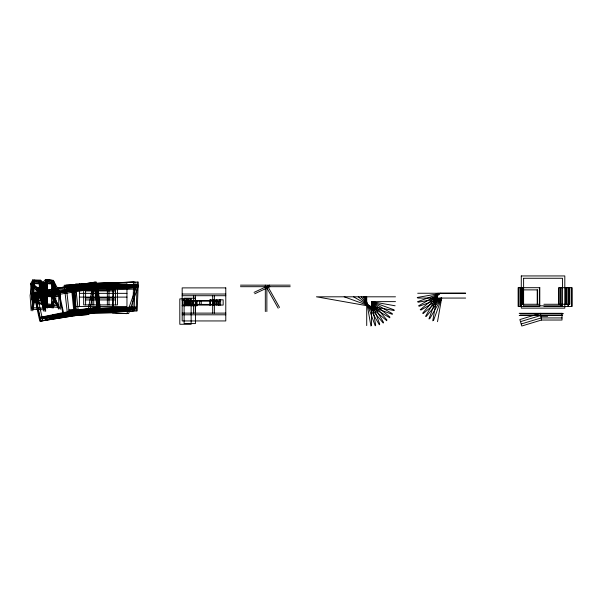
<?xml version="1.0" encoding="UTF-8"?>
<svg xmlns="http://www.w3.org/2000/svg" width="602" height="602" viewBox="0 0 602 602"><rect width="100%" height="100%" fill="white"/><g stroke="black" fill="none" stroke-linecap="round" stroke-linejoin="round"><path stroke-width="0.9" d="M558.852 304.266L558.852 287.688L571.9 287.688L571.9 306.463L543.907 306.463M560.831 306.463L560.831 287.688M568.213 306.463L568.213 287.688M569.68 304.266L569.68 287.688M569.703 287.688L569.703 304.266L543.907 304.266M113.041 284.061L112.296 312.905L126.849 313.65L136.842 285.288L113.041 284.061L73.467 285.453L76.266 314.169M113.116 312.792L113.861 283.948L138.618 285.228L128.617 313.589L113.116 312.792L75.438 314.116L72.639 285.401L113.861 283.948M132.756 310.978L133.652 282.112L94.845 283.422L66.085 285.22L69.32 313.935L97.742 312.16L94.845 283.422M136.135 310.978L137.248 282.112M44.954 292.564L45.481 279.945L53.375 280.494L60.328 293.603L60.35 309.262L53.661 296.583L53.375 280.366L45.474 279.569L40.763 285.039L44.962 291.428L52.863 292.256L55.64 286.575L53.375 280.366M45.511 308.164L46.023 296.049L53.661 296.583M47.076 280.412L46.565 292.64L47.129 308.239L47.618 296.515L47.076 280.412L51.945 280.743L58.718 293.528L58.748 309.18L52.231 296.839L51.945 280.743M31.65 299.63L30.604 283.738L32.779 279.885L33.72 295.928L31.169 310.767L30.1 295.424L32.779 279.885L40.537 280.201L45.632 284.34L44.796 288.268L45.677 311.437L41.29 296.237L33.72 295.928L31.65 299.63L37.422 303.694L45.361 304.025L46.158 300.24L45.474 279.569M35.262 296.425L32.786 310.82L31.718 295.469L34.314 280.382L39.055 280.577L43.517 296.003L44.066 311.392L39.8 296.62L39.07 280.246L44.021 284.279L44.548 300.18L43.78 303.852L38.882 303.649L33.268 299.691L32.222 283.798L34.329 280.058L35.262 296.425L39.8 296.62M432.77 320.821L437.631 293.249M437.519 321.664L441.672 298.065L418.081 302.227M43.78 303.852L43.209 288.095L44.021 284.279M428.955 318.932L438.301 293.249M433.485 320.58L441.672 298.065L419.165 306.26M51.637 307.517L51.328 291.932L54.029 286.409L51.825 280.382L46.964 279.885L42.388 285.205L43.133 301.075L47.024 307.02L51.637 307.517L54.225 302.249L54.029 286.409M45.127 296.056L40.537 280.201L41.508 300.902L45.519 307.028L53.172 307.848L55.835 302.422L55.64 286.575M33.268 299.691L35.277 296.101M425.524 316.404L438.896 293.249M429.7 318.812L441.672 298.065L420.926 310.045M422.581 313.318L439.43 293.249M426.276 316.419L441.672 298.065L423.326 313.469M41.508 300.902L46.008 295.68L53.661 296.485L55.835 302.422M43.133 301.075L47.498 296.003L46.964 279.885M420.226 309.774L439.919 293.249M418.518 305.869L440.386 293.249M254.067 292.376L269.515 285.152M254.714 293.768L269.854 286.695M417.517 301.73L440.83 293.249M520.489 321.634L540.784 315.471M521.204 323.989L541.153 317.931L562.005 317.931M541.469 320.031L521.814 326.006L519.857 319.572L540.468 313.311L541.469 320.031L562.005 320.031L562.005 313.311M57.386 288.132L34.69 292.813L40.996 320.979L63.594 316.313L98.961 310.677L96.192 281.947L57.386 288.132L63.594 316.313M58.123 288.065L36.511 292.527L42.817 320.685L64.324 316.246L58.123 288.065L95.154 282.165L97.915 310.895M37.008 294.747L58.612 290.292L95.372 284.43L74.573 288.764L34.841 295.183L52.743 293.874L92.369 287.575L71.608 289.329M417.246 297.478L441.251 293.249L465.632 293.212M72.285 286.853L33.607 293.016L39.807 321.19L75.19 315.553L88.983 314.394L94.574 284.972L72.285 286.853L75.19 315.553M74.287 315.764L71.382 287.056L92.813 285.25L87.222 314.673L74.287 315.764L40.552 321.137L34.352 292.956M94.552 287.478L99.345 286.815M64.564 291.88L69.358 291.217M48.928 294.152L53.721 293.49M81.112 290.299L85.905 289.645M93.46 288.952L98.254 288.298M115.11 287.357L119.903 286.695M63.413 313.552L68.207 312.897M72.917 312.325L77.711 311.663M46.933 316.9L51.727 316.246M89.201 311.219L93.995 310.564M98.292 310.098L103.085 309.436M112.514 311.543L117.307 310.88M76.988 287.365L84.972 286.597M96.132 287.146L101.384 286.65M47.814 292.519L55.79 291.759M80.533 309.827L85.785 309.33M81.94 309.774L87.192 309.277M104.304 309.631L109.556 309.127M52.75 314.763L58.003 314.259M54.157 314.711L59.41 314.206M94.401 283.399L64.211 285.288L67.447 314.003L97.298 312.129L134.141 310.888L135.036 282.022L94.401 283.399L97.298 312.129M240.461 285.152L290.187 285.152M240.461 286.695L290.187 286.695M85.604 289.043L115.486 289.043M522.814 289.886L537.601 289.886L537.601 304.266M85.604 290.969L115.486 290.969M417.72 293.249L465.632 293.249M79.419 293.347L126.962 293.347M182.173 294.024L225.78 294.024M182.173 295.71L225.78 295.71M395.491 296.809L316.449 296.809L394.287 310.534M79.419 297.11L126.962 297.11M85.604 298.013L115.486 298.013M417.72 298.065L465.632 298.065M85.604 299.931L115.486 299.931M182.097 300.496L216.961 300.496L216.961 304.394L187.598 304.394L187.598 300.496M184.528 301.181L220.136 301.181M395.491 301.625L371.532 301.625L371.532 325.584M520.339 304.266L539.287 304.266M182.097 305.756L197.095 305.756L197.095 300.496M182.173 313.115L225.78 313.115M519.217 313.311L562.291 313.311M520.136 313.687L563.464 313.687M182.173 314.801L225.78 314.801M520.136 315.094L562.223 315.094M519.217 315.471L562.291 315.471M540.912 316.313L547.632 316.313M114.779 285.137L120.438 285.28M88.366 286.469L94.017 286.62M120.362 307.705L126.014 307.855M91.775 309.059L97.434 309.202M32.222 283.798L38.076 287.884L43.209 288.095M30.604 283.738L36.617 287.937L44.796 288.268M33.72 295.928L41.29 296.237L46.158 300.24M111.596 285.137L114.944 285.28M82.632 286.469L85.973 286.62M117.24 307.705L120.581 307.855M86.53 309.059L89.871 309.202M127.639 311.415L112.356 310.624L76.048 311.904L89.299 312.731L137.188 310.888L138.302 282.022L96.93 283.399L99.676 312.129M47.618 296.515L52.231 296.839M42.388 285.205L46.467 291.421L51.328 291.932M47.498 296.003L52.118 296.485L54.225 302.249M395.13 305.786L371.532 301.625L375.693 325.215M394.047 309.819L371.532 301.625L379.727 324.139M344.201 296.809L392.399 314.349M392.278 313.604L371.532 301.625L383.512 322.371M353.547 296.809L389.87 317.781M39.815 296.289L44.548 300.18M389.885 317.028L371.532 301.625L386.935 319.978M358.295 296.809L386.785 320.715M361.2 296.809L383.241 323.078M363.187 296.809L379.335 324.779M267.943 286.695L279.539 307.456M278.192 308.209L265.324 285.152L265.324 311.558M364.646 296.809L375.197 325.787M365.79 296.809L370.945 326.058M75.566 285.22L78.576 313.935M38.076 287.884L38.882 303.649M36.617 287.937L37.422 303.694M46.467 291.421L47.024 307.02M52.863 292.256L53.172 307.848M51.825 280.382L52.118 296.485M571.877 287.688L571.877 306.463M568.145 287.688L568.145 306.463M560.944 287.688L560.944 306.463M558.957 287.688L558.957 304.266M539.422 287.688L539.422 306.463M537.225 289.886L537.225 304.266M523.251 289.886L523.251 304.266M522.867 287.688L522.867 304.266M522.596 287.688L522.596 304.266M521.182 287.688L521.182 304.266M521.054 287.688L521.054 306.463M520.692 287.688L520.692 306.463M520.617 287.688L520.617 306.463M520.339 287.688L520.399 306.463M518.992 287.688L518.992 306.463M366.716 296.809L366.716 325.584M266.859 286.695L266.859 311.558M220.641 299.819L220.641 305.079M219.421 299.819L219.421 305.079M218.579 301.181L218.579 305.079M218.293 301.181L218.293 305.079M216.803 299.819L216.803 305.079M214.952 300.496L214.952 304.394M214.846 300.496L214.846 304.394M214.365 295.71L214.365 313.115M214.222 299.819L214.222 305.079M213.537 299.819L213.537 305.079M213.251 300.496L213.251 304.394M212.679 295.71L212.679 313.115M210.482 299.819L210.482 305.079M209.699 305.079L209.699 299.819L223.154 299.819L223.154 305.079L182.662 305.079L182.662 299.819L185.062 299.819L185.062 305.079M201.218 300.496L201.218 304.394M199.631 300.496L199.631 304.394M196.237 300.496L196.237 305.756M195.274 295.71L195.274 313.115M193.588 295.71L193.588 313.115M193.362 300.496L193.362 305.756M192.617 300.496L192.617 305.756M192.392 301.181L192.392 305.079M190.759 305.079L190.759 299.819L190.292 299.819L190.292 305.079M190.586 300.496L190.586 304.394M190.473 300.496L190.473 304.394M189.833 301.181L189.833 305.079M189.058 305.079L189.058 299.819L186.274 299.819L186.274 305.079M188.133 300.496L188.133 305.756M186.74 299.819L186.74 305.079M186.658 299.819L186.658 305.079M185.717 300.496L185.717 305.756M184.4 300.496L184.4 305.756M115.486 284.061L115.486 304.913M108.992 284.061L108.992 304.913M107.352 284.061L107.352 304.913M93.739 284.061L93.739 304.913M92.106 284.061L92.106 304.913M85.604 284.061L85.604 304.913M79.419 283.933L79.419 306.523M521.287 275.942L521.287 308.134L564.811 308.134L564.811 275.942L521.287 275.942M523.605 278.267L523.605 305.816L562.494 305.816L562.494 278.267L523.605 278.267M566.091 287.688L566.091 304.266L566.023 287.688M47.137 282.037L46.625 294.077L58.642 294.965L51.975 282.376L47.137 282.037M47.189 283.67L46.685 295.657L58.642 296.538L52.005 284.009L47.189 283.67M47.505 293.249L47.016 304.966L58.642 305.831L52.171 293.58L47.505 293.249M47.566 294.882L47.076 306.538L58.642 307.411L52.201 295.206L47.566 294.882M34.412 282.014L31.853 296.884L43.532 297.441L39.13 282.203L34.412 282.014M34.51 283.64L31.959 298.449L43.592 299.006L39.205 283.828L34.51 283.64M35.066 293.174L32.576 307.682L43.938 308.232L39.649 293.362L35.066 293.174M35.164 294.799L32.681 309.247L43.999 309.804L39.724 294.988L35.164 294.799M44.443 296.967L43.66 300.669L38.716 300.458L33.057 296.47L35.082 292.85L39.664 293.039L44.443 296.967M44.495 298.569L43.72 302.257L38.799 302.053L33.163 298.08L35.179 294.476L39.74 294.664L44.495 298.569M44.074 285.89L43.269 289.682L38.159 289.472L32.327 285.408L34.427 281.683L39.145 281.871L44.074 285.89M44.127 287.5L43.321 291.278L38.242 291.067L32.433 287.011L34.525 283.316L39.22 283.504L44.127 287.5M54.052 288.019L51.358 293.513L46.52 293.008L42.464 286.823L47.016 281.525L51.855 282.014L54.052 288.019M54.067 289.63L51.388 295.1L46.58 294.596L42.539 288.441L47.069 283.166L51.885 283.655L54.067 289.63M54.18 299.036L51.576 304.349L46.911 303.852L42.975 297.847L47.392 292.722L52.058 293.212L54.18 299.036M54.203 300.646L51.606 305.936L46.971 305.44L43.058 299.457L47.445 294.363L52.088 294.852L54.203 300.646M95.515 285.942L74.723 290.277L37.339 296.229L58.936 291.774L95.515 285.942M97.554 307.118L76.838 311.43L41.982 316.983L63.511 312.543L97.554 307.118M97.697 308.63L76.988 312.942L42.321 318.466L63.835 314.026L97.697 308.63M71.766 290.834L35.164 296.666L52.675 295.379L92.076 289.118L71.766 290.834M73.903 311.986L39.732 317.435L51.802 316.547L87.952 310.798L73.903 311.986M74.061 313.499L40.063 318.917L51.742 318.059L87.659 312.348L74.061 313.499M137.158 284.392L115.983 286.168L75.807 287.493L97.953 285.694L137.158 284.392M137.098 285.912L115.938 287.688L75.965 288.998L98.096 287.207L137.098 285.912M136.278 307.178L115.313 308.939L78.177 310.158L100.12 308.382L136.278 307.178M136.225 308.698L115.268 310.459L78.335 311.67L100.263 309.887L136.225 308.698M97.735 283.422L73.655 285.288L76.665 314.003L100.481 312.16L97.735 283.422M133.576 284.392L105.726 286.168L66.34 287.493L95.071 285.694L133.576 284.392M133.531 285.912L105.696 287.688L66.506 288.998L95.229 287.207L133.531 285.912M132.876 307.178L105.297 308.939L68.891 310.158L97.358 308.382L132.876 307.178M132.831 308.698L105.267 310.459L69.064 311.67L97.516 309.887L132.831 308.698M112.98 286.341L73.685 287.718L93.807 288.975L136.052 287.523L112.98 286.341M112.943 287.854L73.835 289.231L93.528 290.465L135.533 289.02L112.943 287.854M112.393 309.104L75.897 310.391L89.578 311.249L128.158 309.917L112.393 309.104M126.962 283.933L75.664 283.933L75.664 306.523L126.962 306.523L126.962 283.933M117.428 284.061L83.663 284.061L83.663 304.913L117.428 304.913L117.428 284.061M539.791 287.688L518.134 287.688L518.134 306.463L539.791 306.463L539.791 287.688M225.78 287.891L182.173 287.891L182.173 320.941L225.78 320.941L225.78 287.891M195.447 298.208L184.122 298.208L184.122 323.59L195.447 323.59L195.447 298.208M191.135 298.893L179.81 298.893L179.81 324.267L191.135 324.267L191.135 298.893"/></g></svg>
